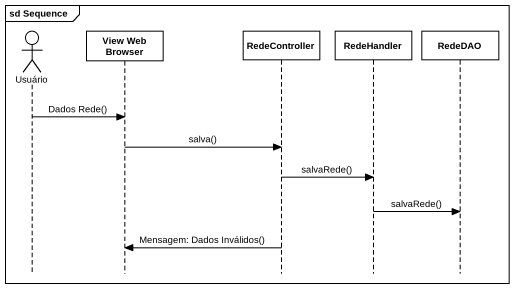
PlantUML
@startuml
mainframe sd Sequence
hide footbox
actor Usuário
participant "View Web Browser" as View_Web_Browser
participant RedeController
participant RedeHandler
participant RedeDAO

Usuário -> View_Web_Browser : Dados Rede()
View_Web_Browser -> RedeController : salva()
RedeController -> RedeHandler : salvaRede()
RedeHandler -> RedeDAO : salvaRede()
RedeController -> View_Web_Browser : Mensagem: Dados Inválidos()
@enduml
